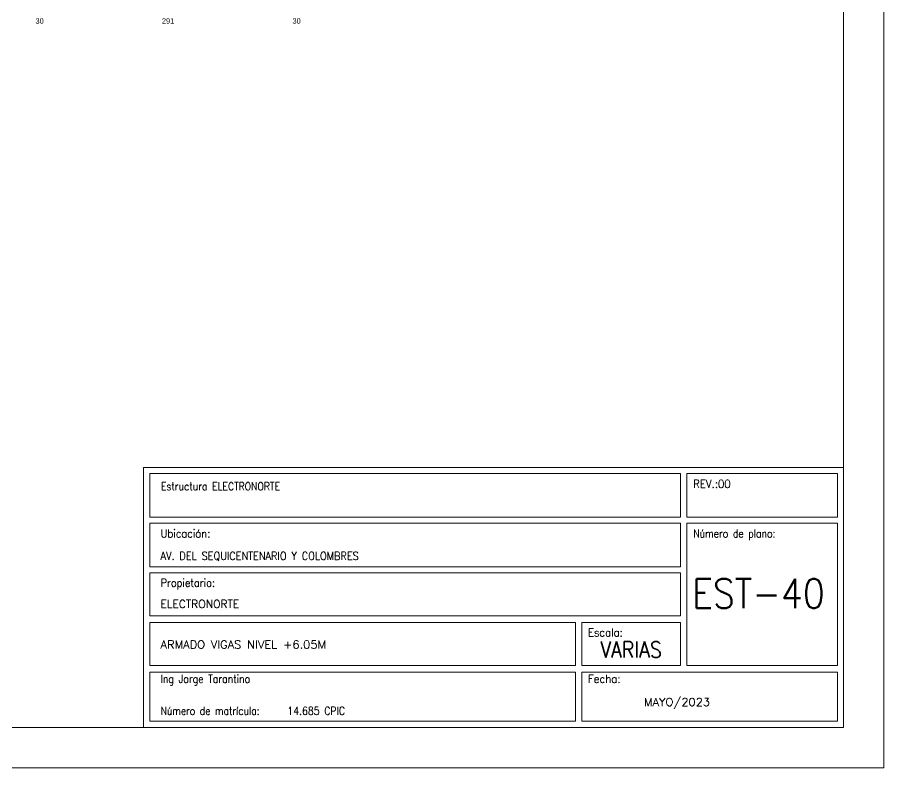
# Model space of a CAD drawing. Header units: millimetres. Extents: x 3 to 479, y -191 to 120.
# Drawn here: x 138.08 to 159.73, y -191.16 to -172.42 of the extents above; entities that cross this region are included whole.
import ezdxf
from ezdxf.enums import TextEntityAlignment as Align

# ---------------------------------------------------------------- set-up
doc = ezdxf.new("R2010")
doc.units = ezdxf.units.MM
for name, color, linetype, lineweight in [('ALZ_COT_TEXTOS_ESTRIBOS', 122, 'Continuous', 0), ('CYPE', 7, 'Continuous', 0), ('RECUAD_LIMITES', 2, 'Continuous', 0), ('RECUAD_MARCO', 1, 'Continuous', 20)]:
    doc.layers.add(name, color=color, linetype=linetype, lineweight=lineweight)
doc.styles.add('CYPETXT', font='romans__.ttf', dxfattribs={"height": 0.2})
doc.styles.add('CYPETXT_romans', font='arial.ttf', dxfattribs={"height": 0.2})

msp = doc.modelspace()

# ---------------------------------------------------------------- linework, layer by layer
at = {"layer": 'CYPE', "color": 1}
for points in [[(141.23093, -190.16316), (158.73093, -190.16316), (158.73093, -183.66316), (141.23093, -183.66316), (141.23093, -190.16316)], [(141.39093, -184.90316), (154.65093, -184.90316), (154.65093, -183.81316), (141.39093, -183.81316), (141.39093, -184.90316)], [(154.81093, -184.90316), (158.58093, -184.90316), (158.58093, -183.81316), (154.81093, -183.81316), (154.81093, -184.90316)], [(141.39093, -186.14316), (154.65093, -186.14316), (154.65093, -185.05316), (141.39093, -185.05316), (141.39093, -186.14316)], [(154.81093, -188.61316), (158.58093, -188.61316), (158.58093, -185.05316), (154.81093, -185.05316), (154.81093, -188.61316)], [(141.39093, -187.37316), (154.65093, -187.37316), (154.65093, -186.29316), (141.39093, -186.29316), (141.39093, -187.37316)], [(141.39093, -188.61316), (152.03093, -188.61316), (152.03093, -187.53316), (141.39093, -187.53316), (141.39093, -188.61316)], [(152.19093, -188.61316), (154.65093, -188.61316), (154.65093, -187.53316), (152.19093, -187.53316), (152.19093, -188.61316)], [(141.39093, -190.00316), (152.03093, -190.00316), (152.03093, -188.77316), (141.39093, -188.77316), (141.39093, -190.00316)], [(152.19093, -190.00316), (158.58093, -190.00316), (158.58093, -188.77316), (152.19093, -188.77316), (152.19093, -190.00316)]]:
    msp.add_lwpolyline(points, close=True, dxfattribs=at)
at = {"layer": 'RECUAD_LIMITES'}
msp.add_lwpolyline([(100.33093, -191.16316), (159.73093, -191.16316), (159.73093, -149.16316), (100.33093, -149.16316), (100.33093, -191.16316)], close=True, dxfattribs=at)
at = {"layer": 'RECUAD_MARCO'}
msp.add_lwpolyline([(102.83093, -190.16316), (158.73093, -190.16316), (158.73093, -150.16316), (102.83093, -150.16316), (102.83093, -190.16316)], close=True, dxfattribs=at)

# ---------------------------------------------------------------- texts
at = {"layer": 'ALZ_COT_TEXTOS_ESTRIBOS', "style": 'CYPETXT_romans', "width": 0.872274}
for s, p in [('30', (138.63893, -172.44084)), ('291', (141.84964, -172.44084)), ('30', (145.06035, -172.44084))]:
    msp.add_text(s, height=0.133333, dxfattribs=at).set_placement(p, align=Align.TOP_CENTER)
at = {"layer": 'CYPE', "color": 4, "style": 'CYPETXT'}
for s, width, p in [('REV.:00', 0.927655, (154.97093, -184.17316)), ('Ubicación:', 0.90604, (141.66093, -185.41316)), ('Número de plano:', 0.844847, (154.97093, -185.41316)), ('Propietario:', 0.885908, (141.66093, -186.64316)), ('Escala:', 0.925891, (152.34093, -187.88316)), ('Fecha:', 0.933698, (152.34093, -189.04316)), ('Número de matrícula:', 0.83516, (141.66093, -189.84316))]:
    msp.add_text(s, height=0.2, dxfattribs=dict(at, width=width)).set_placement(p)
at = {"layer": 'CYPE', "color": 5, "style": 'CYPETXT'}
for s, width, p in [('Estructura ELECTRONORTE', 0.842437, (141.67093, -184.23316)), ('AV. DEL SEQUICENTENARIO Y COLOMBRES', 0.887423, (141.66093, -185.97316)), ('ELECTRONORTE', 0.974409, (141.66093, -187.17316)), ('ARMADO VIGAS NIVEL +6.05M', 1.047361, (141.66093, -188.18753)), ('Ing Jorge Tarantino', 0.851105, (141.66093, -189.04316)), ('MAYO/2023', 1.047361, (153.74093, -189.62316)), ('14.685 CPIC', 0.851936, (144.83093, -189.84316))]:
    msp.add_text(s, height=0.2, dxfattribs=dict(at, width=width)).set_placement(p)
for s, height, width, p in [('EST-40', 0.733333, 0.872274, (156.60093, -187.17649)), ('VARIAS', 0.4, 0.869965, (153.42093, -188.41316))]:
    msp.add_text(s, height=height, dxfattribs=dict(at, width=width)).set_placement(p, align=Align.CENTER)

doc.saveas('drawing.dxf')
